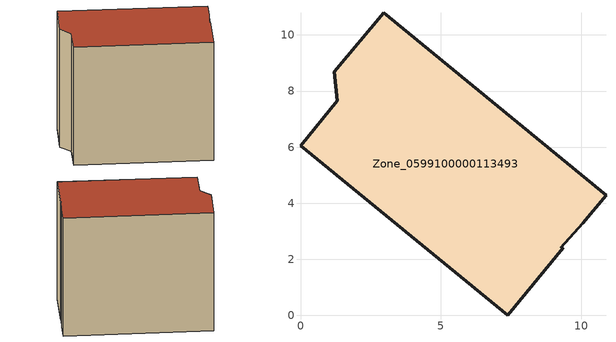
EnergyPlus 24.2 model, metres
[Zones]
Zone_0599100000113493
 floor ground (C_G): 9.28,2.42 9.36,2.42 7.38,0 0,6.05 1.31,7.66 1.2,8.68 2.96,10.8 10.89,4.29 10.07,3.28 z0
 wall outside (C_F): 10.07,3.28 10.89,4.29 2.96,10.8 1.2,8.68 1.31,7.66 0,6.05 7.38,0 9.36,2.42 9.28,2.42 10.07,3.28 z0:8.94
 roof outside (C_R): 9.36,2.42 9.28,2.42 10.07,3.28 10.89,4.29 2.96,10.8 1.2,8.68 1.31,7.66 0,6.05 7.38,0 z8.94
[BUILDING]
Pand.0599100000113493: North Axis=0; Terrain=City; Loads Convergence Tolerance Value=0.04; Temperature Convergence Tolerance Value=0.4; Solar Distribution=FullExterior; Maximum Number of Warmup Days=25; Minimum Number of Warmup Days=1
[Site:Location]
Rotterdam.The.Hague.AP_ZH_NLD Design_Conditions: Latitude=51.96; Longitude=4.45; Time Zone=1; Elevation=-4.5
[SITE:GROUNDTEMPERATURE:BUILDINGSURFACE]
18, 18, 18, 18, 18, 18, 18, 18, 18, 18, 18, 18
[MATERIAL] Thermal Absorptance=0.9; Solar Absorptance=0.7; Visible Absorptance=0.7
Name | Roughness | Thickness | Conductivity | Density | Specific Heat
G.TI.1946 | MediumSmooth | 0.15 | 1 | 540 | 1210
F.TI.1946 | Rough | 0.3 | 0.857143 | 1920 | 840
R.TI.1946 | MediumRough | 0.2 | 0.1 | 1500 | 1000
[CONSTRUCTION]
C_G: G.TI.1946
C_F: F.TI.1946
C_R: R.TI.1946
[ZONE]
Zone_0599100000113493: Type=1; Multiplier=1; Ceiling Height=Autocalculate; Volume=Autocalculate; Floor Area=autocalculate; Part of Total Floor Area=Yes
[ZONEINFILTRATION:DESIGNFLOWRATE]
Infil_Zone_0599100000113493: Zone or ZoneList or Space or SpaceList=Zone_0599100000113493; Schedule=AlwaysOn; Design Flow Rate Calculation Method=Flow/Area; Flow Rate per Floor Area=0.003; Constant Term Coefficient=1; Temperature Term Coefficient=0; Velocity Term Coefficient=0; Velocity Squared Term Coefficient=0
[HVACTEMPLATE:ZONE:IDEALLOADSAIRSYSTEM]
Zone_0599100000113493: Maximum Heating Supply Air Temperature=50; Minimum Cooling Supply Air Temperature=13; Maximum Heating Supply Air Humidity Ratio=0.0156; Minimum Cooling Supply Air Humidity Ratio=0.0077; Heating Limit=NoLimit; Cooling Limit=NoLimit; Dehumidification Control Type=ConstantSensibleHeatRatio; Cooling Sensible Heat Ratio=0.7; Dehumidification Setpoint=60; Humidification Control Type=None; Humidification Setpoint=30; Outdoor Air Method=None; Outdoor Air Flow Rate per Person=0.00944; Outdoor Air Flow Rate per Zone Floor Area=0; Outdoor Air Flow Rate per Zone=0; Demand Controlled Ventilation Type=None; Outdoor Air Economizer Type=NoEconomizer; Heat Recovery Type=None; Sensible Heat Recovery Effectiveness=0.7; Latent Heat Recovery Effectiveness=0.65
[ZONECONTROL:THERMOSTAT]
ThermostatControl_Zone_0599100000113493: Zone or ZoneList=Zone_0599100000113493; Control Type Schedule=DualSetpointControlType; Control 1=Thermostat_Zone_0599100000113493; Temperature Difference Between Cutout And Setpoint=0
[THERMOSTATSETPOINT:DUALSETPOINT]
Thermostat_Zone_0599100000113493: Heating Setpoint Temperature Schedule=HeatingSetpoint_Zone_0599100000113493; Cooling Setpoint Temperature Schedule=CoolingSetpoint_Zone_0599100000113493
[SCHEDULE:COMPACT]
HeatingSetpoint_Zone_0599100000113493: Through: 12/31, For: AllDays, Until: 24:00, 21
CoolingSetpoint_Zone_0599100000113493: Through: 12/31, For: AllDays, Until: 24:00, 24
DualSetpointControlType: Through: 12/31, For: AllDays, Until: 24:00, 4
AlwaysOn: Through: 12/31, For: AllDays, Until: 24:00, 1
